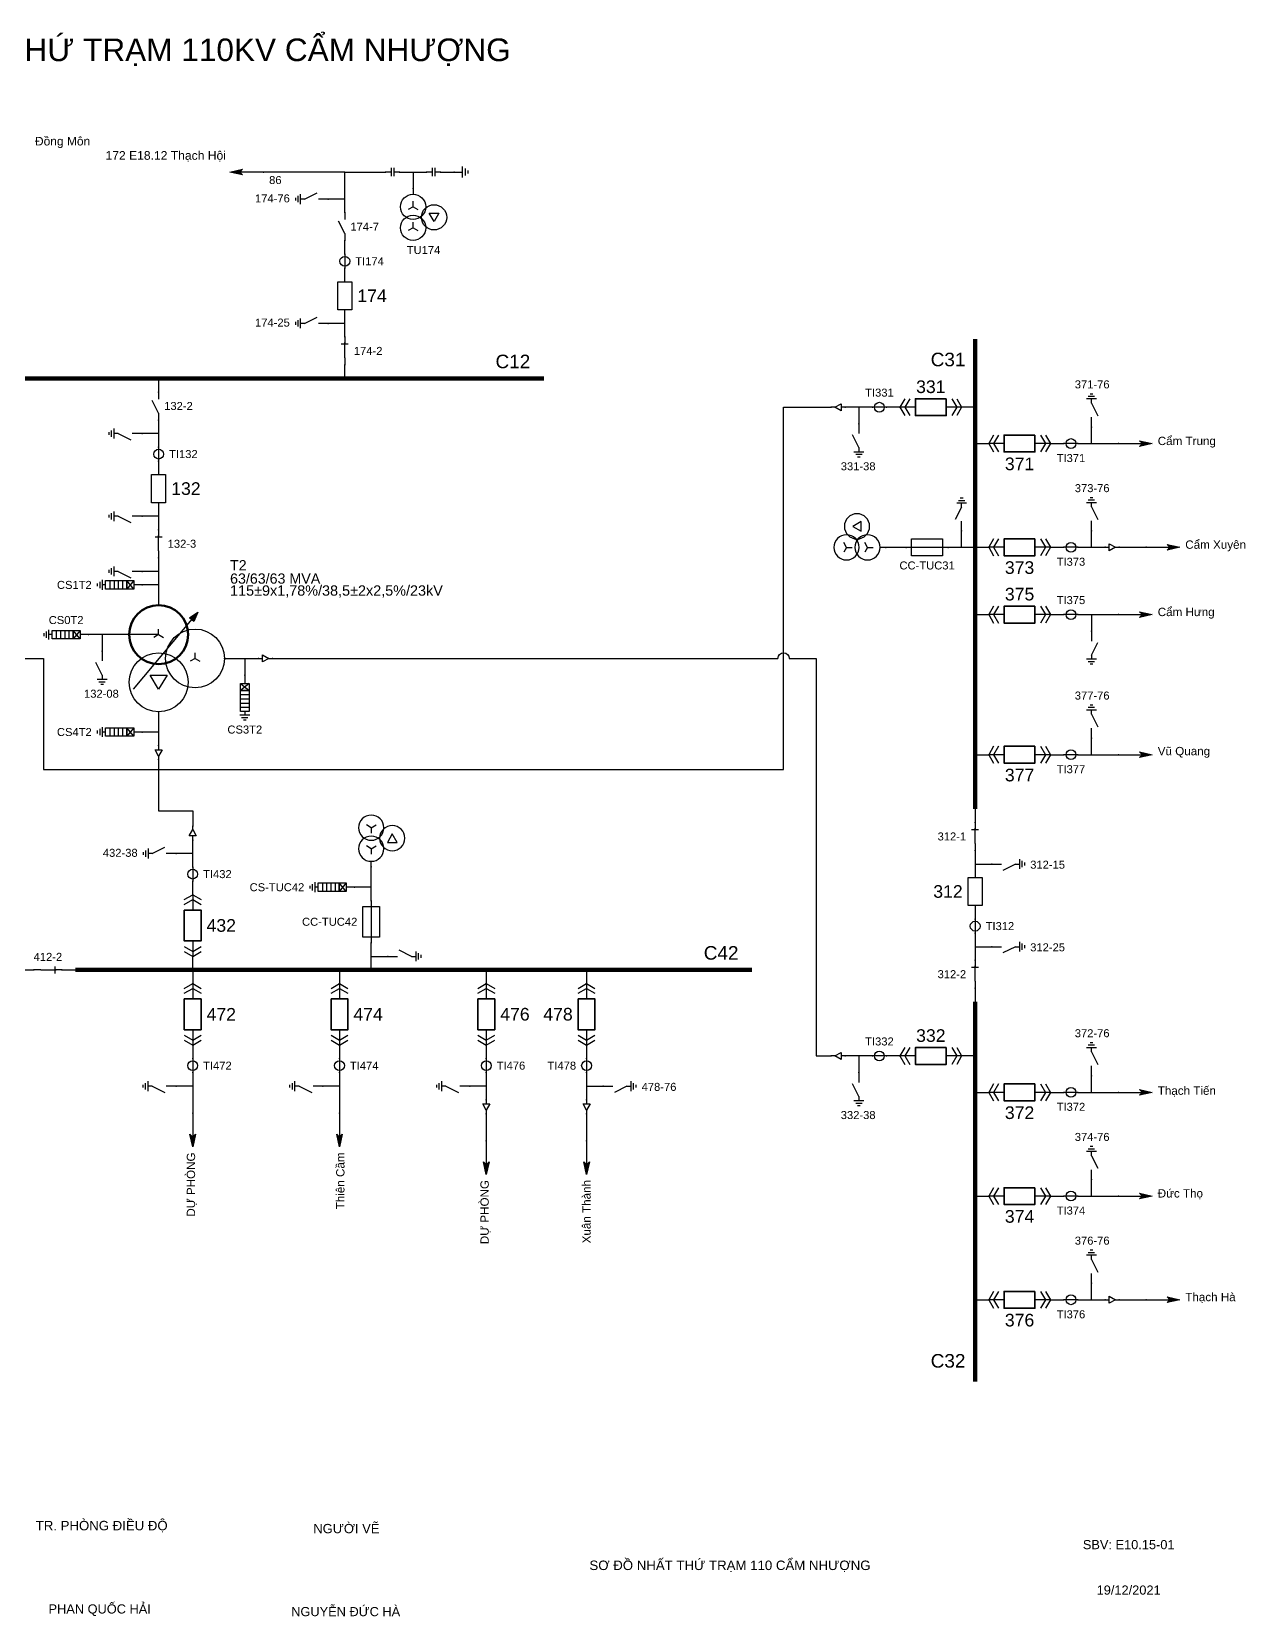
# Model space of a CAD drawing. Header units: millimetres. Extents: x -387 to 411, y 7 to 290.
# Drawn here: x 194.4 to 410.9, y 7.5 to 290.1 of the extents above; entities that cross this region are included whole.
import ezdxf

# ---------------------------------------------------------------- set-up
doc = ezdxf.new("R2010")
doc.units = ezdxf.units.MM
for name, color, linetype, lineweight in [('BUSBAR_110KV', 1, 'Continuous', 50), ('BUSBAR_22KV', 5, 'Continuous', 50), ('BUSBAR_35KV', 30, 'Continuous', 50), ('GROUND', 3, 'Continuous', 25), ('HV_110KV', 1, 'Continuous', 25), ('MV_22KV', 5, 'Continuous', 25), ('MV_35KV', 30, 'Continuous', 25)]:
    doc.layers.add(name, color=color, linetype=linetype, lineweight=lineweight)
doc.layers.add('SYM_PORTS', color=8, linetype='Continuous', plot=False)
doc.layers.add('TEXT', color=7, linetype='Continuous')
doc.styles.add('SLD_TEXT', font='arial.ttf')

# ---------------------------------------------------------------- blocks, each defined once
blk = doc.blocks.new('SYM_DISCONNECTOR_CLOSED')
at = {"lineweight": 25}
for points in [[(-0.625, 1.25), (0.625, 1.25)], [(0, 2.5), (0, 1.25)], [(0, -1.25), (0, 1.5)], [(0, -1.25), (0, -2.5)]]:
    blk.add_lwpolyline(points, dxfattribs=at)
at = {"layer": 'SYM_PORTS'}
for p in [(0, 2.5), (0, -2.5)]:
    blk.add_point(p, dxfattribs=at)
blk.add_attdef('DEVICE_CODE', (1.625, -0.5), '', height=2)
blk = doc.blocks.new('SYM_EARTHING_SWITCH_OPEN')
at = {"lineweight": 25}
for points in [[(0, 3), (0, 1.25)], [(0, -1.25), (-1.125, 1)], [(-0.875, -2), (0.875, -2)], [(-0.5625, -2.4375), (0.5625, -2.4375)], [(0, -1.25), (0, -2)], [(-0.25, -2.875), (0.25, -2.875)]]:
    blk.add_lwpolyline(points, dxfattribs=at)
at = {"layer": 'SYM_PORTS'}
blk.add_point((0, 3), dxfattribs=at)
blk.add_attdef('DEVICE_CODE', (1.875, 0), '', height=2)
blk = doc.blocks.new('SYM_CIRCUIT_BREAKER')
at = {"lineweight": 25}
blk.add_lwpolyline([(-1.25, 2.5), (1.25, 2.5), (1.25, -2.5), (-1.25, -2.5)], close=True, dxfattribs=at)
at = {"layer": 'SYM_PORTS'}
for p in [(0, 2.5), (0, -2.5)]:
    blk.add_point(p, dxfattribs=at)
blk.add_attdef('DEVICE_CODE', (2.25, -0.5), '', height=2)
at = {"flags": 1}
blk.add_attdef('RATING', (2.25, -3.5), '', height=2, dxfattribs=at)
blk = doc.blocks.new('SYM_CURRENT_TRANSFORMER')
at = {"lineweight": 25}
blk.add_lwpolyline([(0, 1.25), (0, -1.25)], dxfattribs=at)
blk.add_circle((0, 0), 0.875, dxfattribs=at)
at = {"layer": 'SYM_PORTS'}
for p in [(0, 1.25), (0, -1.25)]:
    blk.add_point(p, dxfattribs=at)
blk.add_attdef('DEVICE_CODE', (1.875, -1.75), '', height=2)
at = {"flags": 1}
blk.add_attdef('RATIO', (1.875, -4.75), '', height=2, dxfattribs=at)
blk = doc.blocks.new('SYM_DISCONNECTOR_OPEN')
at = {"lineweight": 25}
for points in [[(0, -1.25), (-1.125, 1)], [(0, 2.5), (0, 1.25)], [(0, -1.25), (0, -2.5)]]:
    blk.add_lwpolyline(points, dxfattribs=at)
at = {"layer": 'SYM_PORTS'}
for p in [(0, 2.5), (0, -2.5)]:
    blk.add_point(p, dxfattribs=at)
blk.add_attdef('DEVICE_CODE', (1, -0.5), '', height=2)
blk = doc.blocks.new('SYM_COUPLING_CAPACITOR')
at = {"lineweight": 25}
for points in [[(-0.75, 0.25), (0.75, 0.25)], [(0, 1.25), (0, 0.25)], [(-0.75, -0.25), (0.75, -0.25)], [(0, -0.25), (0, -1.25)]]:
    blk.add_lwpolyline(points, dxfattribs=at)
at = {"layer": 'SYM_PORTS'}
for p in [(0, 1.25), (0, -1.25)]:
    blk.add_point(p, dxfattribs=at)
blk.add_attdef('DEVICE_CODE', (1.75, -1.75), '', height=2)
blk = doc.blocks.new('SYM_VOLTAGE_TRANSFORMER')
at = {"lineweight": 25}
for points in [[(0, 4.625), (0, 3.625)], [(0, 1.375), (-0.8625, 0.875)], [(0, 1.375), (0, 2.375)], [(0, 1.375), (0.8625, 0.875)], [(0, -2.375), (-0.8625, -2.875)], [(0, -2.375), (0, -1.375)], [(0, -2.375), (0.8625, -2.875)]]:
    blk.add_lwpolyline(points, dxfattribs=at)
blk.add_lwpolyline([(2.875, 0.25), (4.625, 0.25), (3.75, -1.25)], close=True, dxfattribs=at)
for centre in [(0, 1.375), (3.75, -0.5), (0, -2.375)]:
    blk.add_circle(centre, 2.25, dxfattribs=at)
at = {"layer": 'SYM_PORTS'}
blk.add_point((0, 4.625), dxfattribs=at)
blk.add_attdef('DEVICE_CODE', (7, 1.625), '', height=2)
at = {"flags": 1}
blk.add_attdef('RATIO', (7, -1.375), '', height=2, dxfattribs=at)
blk = doc.blocks.new('SYM_GROUND_SYMBOL')
at = {"lineweight": 25}
for points in [[(0, 1.25), (0, -0.25)], [(-1, -0.25), (1, -0.25)], [(-0.625, -0.75), (0.625, -0.75)], [(-0.25, -1.25), (0.25, -1.25)]]:
    blk.add_lwpolyline(points, dxfattribs=at)
at = {"layer": 'SYM_PORTS'}
blk.add_point((0, 1.25), dxfattribs=at)
blk = doc.blocks.new('SYM_LINE_FEEDER_ARROW')
blk.add_hatch(color=7).paths.add_polyline_path([(0, -3), (-0.5, -0.75), (0, -1.25), (0.5, -0.75)])
at = {"lineweight": 25}
blk.add_lwpolyline([(0, 3), (0, -1.25)], dxfattribs=at)
blk.add_lwpolyline([(0, -3), (-0.5, -0.75), (0, -1.25), (0.5, -0.75)], close=True, dxfattribs=at)
at = {"layer": 'SYM_PORTS'}
blk.add_point((0, 3), dxfattribs=at)
blk.add_attdef('LINE_NAME', (1.5, 0), '', height=2)
blk = doc.blocks.new('SYM_SURGE_ARRESTER')
at = {"lineweight": 25}
for points in [[(0, 4), (0, 2.5)], [(-0.75, 2.5), (0.75, 1.25)], [(0.75, 2.5), (-0.75, 1.25)], [(-0.75, 0.5), (0.75, 0.5)], [(-0.75, -0.25), (0.75, -0.25)], [(-0.75, -1), (0.75, -1)], [(-0.75, -1.75), (0.75, -1.75)], [(0, -2.5), (0, -3.125)], [(-0.875, -3.125), (0.875, -3.125)], [(-0.5625, -3.5625), (0.5625, -3.5625)], [(-0.25, -4), (0.25, -4)]]:
    blk.add_lwpolyline(points, dxfattribs=at)
for points in [[(-0.75, 2.5), (0.75, 2.5), (0.75, 1.25), (-0.75, 1.25)], [(-0.75, 1.25), (0.75, 1.25), (0.75, -2.5), (-0.75, -2.5)]]:
    blk.add_lwpolyline(points, close=True, dxfattribs=at)
at = {"layer": 'SYM_PORTS'}
blk.add_point((0, 4), dxfattribs=at)
blk.add_attdef('DEVICE_CODE', (1.875, 1), '', height=2)
blk = doc.blocks.new('SYM_TRANSFORMER_3W')
blk.add_hatch(color=7).paths.add_polyline_path([(3.75, 8.25), (3.0125, 6.575), (2.2375, 7.225)])
at = {"lineweight": 25}
for points in [[(-7.75, -5.5), (3.0125, 7.35)], [(-3.25, 4.25), (-8.5, 4.25)], [(-3.25, 4.25), (-4.1125, 3.75)], [(-3.25, 4.25), (-3.25, 5.25)], [(-3.25, 4.25), (-2.3875, 3.75)], [(3.25, 0), (2.3875, -0.5)], [(3.25, 0), (3.25, 1)], [(3.25, 0), (4.1125, -0.5)]]:
    blk.add_lwpolyline(points, dxfattribs=at)
for points in [[(3.75, 8.25), (3.0125, 6.575), (2.2375, 7.225)], [(-4.75, -3), (-1.75, -3), (-3.25, -5.5)]]:
    blk.add_lwpolyline(points, close=True, dxfattribs=at)
at = {"lineweight": 50}
blk.add_circle((-3.25, 4.25), 5.25, dxfattribs=at)
at = {"lineweight": 25}
for centre in [(3.25, 0), (-3.25, -4.25)]:
    blk.add_circle(centre, 5.25, dxfattribs=at)
at = {"layer": 'SYM_PORTS'}
for p in [(-3.25, 9.5), (-8.5, 4.25), (8.5, 0), (-3.25, -9.5)]:
    blk.add_point(p, dxfattribs=at)
blk.add_attdef('DEVICE_CODE', (9.5, 6.5), '', height=2)
at = {"flags": 1}
for tag, p in [('POWER', (9.5, 3.5)), ('VOLTAGE_RATIO', (9.5, 0.5))]:
    blk.add_attdef(tag, p, '', height=2, dxfattribs=at)
blk = doc.blocks.new('SYM_CABLE_TERMINATION')
at = {"lineweight": 25}
blk.add_lwpolyline([(-0.625, 0.5), (0.625, 0.5), (0, -0.625)], close=True, dxfattribs=at)
for points in [[(0, 1.25), (0, 0.5)], [(0, -0.625), (0, -1.25)]]:
    blk.add_lwpolyline(points, dxfattribs=at)
at = {"layer": 'SYM_PORTS'}
for p in [(0, 1.25), (0, -1.25)]:
    blk.add_point(p, dxfattribs=at)
blk = doc.blocks.new('SYM_DRAWOUT_BREAKER')
at = {"lineweight": 25}
for points in [[(-1.5, 4.625), (0, 5.5), (1.5, 4.625)], [(-1.5, 3.75), (0, 4.625), (1.5, 3.75)], [(0, 5.5), (0, 2.75)], [(0, -2.75), (0, -5.5)], [(-1.5, -3.75), (0, -4.625), (1.5, -3.75)], [(-1.5, -4.625), (0, -5.5), (1.5, -4.625)]]:
    blk.add_lwpolyline(points, dxfattribs=at)
at = {"lineweight": 35}
blk.add_lwpolyline([(-1.5, 2.75), (1.5, 2.75), (1.5, -2.75), (-1.5, -2.75)], close=True, dxfattribs=at)
at = {"layer": 'SYM_PORTS'}
for p in [(0, 5.5), (0, -5.5)]:
    blk.add_point(p, dxfattribs=at)
blk.add_attdef('DEVICE_CODE', (2.5, 2.5), '', height=2)
at = {"flags": 1}
blk.add_attdef('RATING', (2.5, -0.5), '', height=2, dxfattribs=at)
blk = doc.blocks.new('SYM_FUSE_DISCONNECTOR')
at = {"lineweight": 25}
blk.add_lwpolyline([(0, 3.75), (0, -3.75)], dxfattribs=at)
blk.add_lwpolyline([(-1.5, 2.75), (1.5, 2.75), (1.5, -2.75), (-1.5, -2.75)], close=True, dxfattribs=at)
at = {"layer": 'SYM_PORTS'}
for p in [(0, 3.75), (0, -3.75)]:
    blk.add_point(p, dxfattribs=at)
blk.add_attdef('DEVICE_CODE', (2.5, 0.75), '', height=2)
at = {"flags": 1}
blk.add_attdef('RATING', (2.5, -2.25), '', height=2, dxfattribs=at)

msp = doc.modelspace()

# ---------------------------------------------------------------- linework, layer by layer
at = {"layer": 'BUSBAR_110KV', "const_width": 0.762}
msp.add_lwpolyline([(161.14, 228.27), (285.75, 228.27)], dxfattribs=at)
at = {"layer": 'BUSBAR_22KV', "const_width": 0.762}
msp.add_lwpolyline([(202.21, 122.77), (322.9, 122.77)], dxfattribs=at)
at = {"layer": 'BUSBAR_35KV', "const_width": 0.762}
for points in [[(362.68, 235.31), (362.68, 151.48)], [(362.68, 117.08), (362.68, 49.31)]]:
    msp.add_lwpolyline(points, dxfattribs=at)
at = {"layer": 'GROUND'}
msp.add_lwpolyline([(267.33, 265.09), (269.75, 265.09)], dxfattribs=at)
at = {"layer": 'HV_110KV'}
for points in [[(250.25, 265.09), (235.76, 265.09)], [(250.25, 260.26), (250.25, 265.09)], [(250.25, 265.09), (257.5, 265.09)], [(260, 265.09), (262.42, 265.09)], [(262.42, 265.09), (262.42, 262.14)], [(262.42, 265.09), (264.83, 265.09)], [(250.25, 260.26), (247.3, 260.26)], [(250.25, 257.85), (250.25, 260.26)], [(250.25, 250.43), (250.25, 252.85)], [(250.25, 245.52), (250.25, 247.93)], [(250.25, 238.1), (250.25, 240.52)], [(250.25, 238.1), (247.3, 238.1)], [(250.25, 235.68), (250.25, 238.1)], [(250.25, 228.27), (250.25, 230.68)], [(217.04, 228.27), (217.04, 225.85)], [(217.04, 220.85), (217.04, 218.44)], [(217.04, 218.44), (214.09, 218.44)], [(217.04, 218.44), (217.04, 216.02)], [(217.04, 213.52), (217.04, 211.11)], [(217.04, 203.69), (214.09, 203.69)], [(217.04, 206.11), (217.04, 203.69)], [(217.04, 203.69), (217.04, 201.28)], [(217.04, 196.28), (217.04, 193.86)], [(217.04, 193.86), (214.09, 193.86)], [(217.04, 193.86), (217.04, 191.45)], [(217.04, 191.45), (214.09, 191.45)], [(217.04, 191.45), (217.04, 187.82)], [(206.96, 182.57), (204.54, 182.57)], [(211.79, 182.57), (206.96, 182.57)], [(206.96, 182.57), (206.96, 179.62)]]:
    msp.add_lwpolyline(points, dxfattribs=at)
at = {"layer": 'MV_22KV'}
for points in [[(217.04, 168.82), (217.04, 165.2)], [(217.04, 165.2), (214.09, 165.2)], [(217.04, 165.2), (217.04, 162.78)], [(217.04, 160.28), (217.04, 157.58), (217.04, 151.13), (223.11, 151.13), (223.11, 148.43)], [(223.11, 143.52), (223.11, 145.93)], [(223.11, 143.52), (220.15, 143.52)], [(223.11, 141.1), (223.11, 143.52)], [(223.11, 136.18), (223.11, 138.6)], [(254.96, 137.52), (254.96, 141.14)], [(254.96, 137.52), (252, 137.52)], [(254.96, 135.1), (254.96, 137.52)], [(254.96, 125.18), (254.96, 127.6)], [(223.11, 122.77), (223.11, 125.18)], [(254.96, 122.77), (254.96, 125.18)], [(254.96, 125.18), (257.92, 125.18)], [(192.38, 122.77), (194.79, 122.77)], [(199.79, 122.77), (202.21, 122.77)], [(223.11, 122.77), (223.11, 120.35)], [(249.3, 122.77), (249.3, 120.35)], [(275.48, 122.77), (275.48, 120.35)], [(293.37, 122.77), (293.37, 120.35)], [(223.11, 109.35), (223.11, 106.94)], [(249.3, 109.35), (249.3, 106.94)], [(275.48, 109.35), (275.48, 106.94)], [(293.37, 109.35), (293.37, 106.94)], [(223.11, 102.02), (220.15, 102.02)], [(223.11, 104.44), (223.11, 102.02)], [(223.11, 102.02), (223.11, 97.19)], [(249.3, 102.02), (246.34, 102.02)], [(249.3, 104.44), (249.3, 102.02)], [(249.3, 102.02), (249.3, 97.19)], [(275.48, 102.02), (272.53, 102.02)], [(275.48, 104.44), (275.48, 102.02)], [(275.48, 102.02), (275.48, 99.61)], [(293.37, 104.44), (293.37, 102.02)], [(293.37, 102.02), (296.33, 102.02)], [(293.37, 102.02), (293.37, 99.61)], [(275.48, 97.11), (275.48, 92.28)], [(293.37, 97.11), (293.37, 92.28)]]:
    msp.add_lwpolyline(points, dxfattribs=at)
at = {"layer": 'MV_35KV'}
for points in [[(81.32, 178.32), (84.02, 178.32), (196.5, 178.32), (196.5, 158.54), (328.5, 158.54), (328.5, 223.14), (334.32, 223.14), (337.02, 223.14)], [(341.94, 223.14), (339.52, 223.14)], [(344.35, 223.14), (341.94, 223.14)], [(341.94, 223.14), (341.94, 220.19)], [(349.27, 223.14), (346.85, 223.14)], [(362.68, 223.14), (360.27, 223.14)], [(383.43, 216.66), (383.43, 219.61)], [(362.68, 216.66), (365.1, 216.66)], [(376.1, 216.66), (378.52, 216.66)], [(381.02, 216.66), (383.43, 216.66)], [(383.43, 216.66), (388.26, 216.66)], [(360.27, 198.14), (360.27, 201.09)], [(383.43, 198.15), (383.43, 201.11)], [(350.35, 198.14), (346.73, 198.14)], [(360.27, 198.14), (357.85, 198.14)], [(362.68, 198.14), (360.27, 198.14)], [(362.68, 198.15), (365.1, 198.15)], [(376.1, 198.15), (378.52, 198.15)], [(381.02, 198.15), (383.43, 198.15)], [(383.43, 198.15), (385.85, 198.15)], [(388.35, 198.15), (393.18, 198.15)], [(362.68, 186.14), (365.1, 186.14)], [(376.1, 186.14), (378.52, 186.14)], [(381.02, 186.14), (383.43, 186.14)], [(383.43, 186.14), (383.43, 183.18)], [(383.43, 186.14), (388.26, 186.14)], [(228.79, 178.32), (232.41, 178.32)], [(232.41, 178.32), (232.41, 175.37)], [(232.41, 178.32), (234.83, 178.32)], [(383.43, 161.15), (383.43, 164.11)], [(362.68, 161.15), (365.1, 161.15)], [(376.1, 161.15), (378.52, 161.15)], [(381.02, 161.15), (383.43, 161.15)], [(383.43, 161.15), (388.26, 161.15)], [(362.68, 151.48), (362.68, 149.07)], [(362.68, 144.07), (362.68, 141.65)], [(362.68, 141.65), (365.64, 141.65)], [(362.68, 141.65), (362.68, 139.24)], [(362.68, 134.24), (362.68, 131.82)], [(362.68, 129.32), (362.68, 126.91)], [(362.68, 126.91), (365.64, 126.91)], [(362.68, 126.91), (362.68, 124.49)], [(362.68, 119.49), (362.68, 117.08)], [(341.94, 107.41), (339.52, 107.41)], [(344.35, 107.41), (341.94, 107.41)], [(341.94, 107.41), (341.94, 104.45)], [(349.27, 107.41), (346.85, 107.41)], [(362.68, 107.41), (360.27, 107.41)], [(383.43, 100.92), (383.43, 103.88)], [(362.68, 100.92), (365.1, 100.92)], [(376.1, 100.92), (378.52, 100.92)], [(381.02, 100.92), (383.43, 100.92)], [(383.43, 100.92), (388.26, 100.92)], [(383.43, 82.42), (383.43, 85.38)], [(362.68, 82.42), (365.1, 82.42)], [(376.1, 82.42), (378.52, 82.42)], [(381.02, 82.42), (383.43, 82.42)], [(383.43, 82.42), (388.26, 82.42)], [(383.43, 63.92), (383.43, 66.87)], [(362.68, 63.92), (365.1, 63.92)], [(376.1, 63.92), (378.52, 63.92)], [(381.02, 63.92), (383.43, 63.92)], [(383.43, 63.92), (385.85, 63.92)], [(388.35, 63.92), (393.18, 63.92)]]:
    msp.add_lwpolyline(points, dxfattribs=at)
msp.add_lwpolyline([(237.33, 178.32), (240.03, 178.32), (327.5, 178.32, -1), (329.5, 178.32), (334.32, 178.32), (334.32, 107.41), (337.02, 107.41)], format="xyb", dxfattribs=at)

# ---------------------------------------------------------------- block references
at = {"layer": 'GROUND'}
for name, p, rotation in [('SYM_COUPLING_CAPACITOR', (266.08, 265.09), 270), ('SYM_GROUND_SYMBOL', (271, 265.09), 90)]:
    msp.add_blockref(name, p, dxfattribs=dict(at, rotation=rotation))
at = {"layer": 'HV_110KV', "rotation": 270}
for name, p in [('SYM_COUPLING_CAPACITOR', (258.75, 265.09)), ('SYM_LINE_FEEDER_ARROW', (232.76, 265.09))]:
    msp.add_blockref(name, p, dxfattribs=at)
at = {"layer": 'HV_110KV'}
ref = msp.add_blockref('SYM_EARTHING_SWITCH_OPEN', (244.3, 260.26), dxfattribs=dict(at, rotation=270))
ref.add_attrib('DEVICE_CODE', '174-76', (234.23, 259.68), dxfattribs={"layer": 'TEXT', "height": 1.427, "style": 'SLD_TEXT'})
ref = msp.add_blockref('SYM_VOLTAGE_TRANSFORMER', (262.42, 257.51), dxfattribs=at)
ref.add_attrib('DEVICE_CODE', 'TU174', (261.3, 250.47), dxfattribs={"layer": 'TEXT', "height": 1.427, "style": 'SLD_TEXT'})
ref = msp.add_blockref('SYM_DISCONNECTOR_OPEN', (250.25, 255.35), dxfattribs=at)
ref.add_attrib('DEVICE_CODE', '174-7', (251.24, 254.63), dxfattribs={"layer": 'TEXT', "height": 1.427, "style": 'SLD_TEXT'})
ref = msp.add_blockref('SYM_CURRENT_TRANSFORMER', (250.25, 249.18), dxfattribs=at)
ref.add_attrib('DEVICE_CODE', 'TI174', (252.11, 248.46), dxfattribs={"layer": 'TEXT', "height": 1.427, "style": 'SLD_TEXT'})
ref = msp.add_blockref('SYM_CIRCUIT_BREAKER', (250.25, 243.02), dxfattribs=at)
ref.add_attrib('DEVICE_CODE', '174', (252.49, 241.89), dxfattribs={"layer": 'TEXT', "height": 2.25, "style": 'SLD_TEXT'})
ref = msp.add_blockref('SYM_EARTHING_SWITCH_OPEN', (244.3, 238.1), dxfattribs=dict(at, rotation=270))
ref.add_attrib('DEVICE_CODE', '174-25', (234.23, 237.52), dxfattribs={"layer": 'TEXT', "height": 1.427, "style": 'SLD_TEXT'})
ref = msp.add_blockref('SYM_DISCONNECTOR_CLOSED', (250.25, 233.18), dxfattribs=at)
ref.add_attrib('DEVICE_CODE', '174-2', (251.86, 232.47), dxfattribs={"layer": 'TEXT', "height": 1.427, "style": 'SLD_TEXT'})
ref = msp.add_blockref('SYM_DISCONNECTOR_OPEN', (217.04, 223.35), dxfattribs=at)
ref.add_attrib('DEVICE_CODE', '132-2', (218.03, 222.65), dxfattribs={"layer": 'TEXT', "height": 1.427, "style": 'SLD_TEXT'})
ref = msp.add_blockref('SYM_EARTHING_SWITCH_OPEN', (211.09, 218.44), dxfattribs=dict(at, xscale=-1, rotation=270))
ref.add_attrib('DEVICE_CODE', '132-25', (201.02, 217.61), dxfattribs={"layer": 'TEXT', "extrusion": (0, 0, -1), "height": 1.427, "style": 'SLD_TEXT'})
ref = msp.add_blockref('SYM_CURRENT_TRANSFORMER', (217.04, 214.77), dxfattribs=at)
ref.add_attrib('DEVICE_CODE', 'TI132', (218.9, 214.07), dxfattribs={"layer": 'TEXT', "height": 1.427, "style": 'SLD_TEXT'})
ref = msp.add_blockref('SYM_CIRCUIT_BREAKER', (217.04, 208.61), dxfattribs=at)
ref.add_attrib('DEVICE_CODE', '132', (219.28, 207.5), dxfattribs={"layer": 'TEXT', "height": 2.252, "style": 'SLD_TEXT'})
ref = msp.add_blockref('SYM_EARTHING_SWITCH_OPEN', (211.09, 203.69), dxfattribs=dict(at, xscale=-1, rotation=270))
ref.add_attrib('DEVICE_CODE', '132-35', (201.02, 202.86), dxfattribs={"layer": 'TEXT', "extrusion": (0, 0, -1), "height": 1.427, "style": 'SLD_TEXT'})
ref = msp.add_blockref('SYM_DISCONNECTOR_CLOSED', (217.04, 198.78), dxfattribs=at)
ref.add_attrib('DEVICE_CODE', '132-3', (218.65, 198.07), dxfattribs={"layer": 'TEXT', "height": 1.427, "style": 'SLD_TEXT'})
ref = msp.add_blockref('SYM_TRANSFORMER_3W', (220.29, 178.32), dxfattribs=at)
ref.add_attrib('DEVICE_CODE', 'T2', (229.78, 194.05), dxfattribs={"layer": 'TEXT', "height": 1.81, "style": 'SLD_TEXT'})
ref = msp.add_blockref('SYM_EARTHING_SWITCH_OPEN', (211.09, 193.86), dxfattribs=dict(at, xscale=-1, rotation=270))
ref.add_attrib('DEVICE_CODE', '132-38', (201.02, 193.03), dxfattribs={"layer": 'TEXT', "extrusion": (0, 0, -1), "height": 1.427, "style": 'SLD_TEXT'})
ref = msp.add_blockref('SYM_SURGE_ARRESTER', (210.09, 191.45), dxfattribs=dict(at, rotation=270))
ref.add_attrib('DEVICE_CODE', 'CS1T2', (198.9, 190.73), dxfattribs={"layer": 'TEXT', "height": 1.427, "style": 'SLD_TEXT'})
ref = msp.add_blockref('SYM_SURGE_ARRESTER', (200.54, 182.57), dxfattribs=dict(at, rotation=270))
ref.add_attrib('DEVICE_CODE', 'CS0T2', (197.44, 184.46), dxfattribs={"layer": 'TEXT', "height": 1.427, "style": 'SLD_TEXT'})
ref = msp.add_blockref('SYM_EARTHING_SWITCH_OPEN', (206.96, 176.62), dxfattribs=at)
ref.add_attrib('DEVICE_CODE', '132-08', (203.73, 171.32), dxfattribs={"layer": 'TEXT', "height": 1.427, "style": 'SLD_TEXT'})
at = {"layer": 'MV_22KV'}
ref = msp.add_blockref('SYM_SURGE_ARRESTER', (210.09, 165.2), dxfattribs=dict(at, rotation=270))
ref.add_attrib('DEVICE_CODE', 'CS4T2', (198.9, 164.49), dxfattribs={"layer": 'TEXT', "height": 1.427, "style": 'SLD_TEXT'})
for name, p in [('SYM_CABLE_TERMINATION', (217.04, 161.53)), ('SYM_CABLE_TERMINATION', (275.48, 98.36)), ('SYM_CABLE_TERMINATION', (293.37, 98.36)), ('SYM_LINE_FEEDER_ARROW', (223.11, 94.19)), ('SYM_LINE_FEEDER_ARROW', (249.3, 94.19)), ('SYM_LINE_FEEDER_ARROW', (275.48, 89.28)), ('SYM_LINE_FEEDER_ARROW', (293.37, 89.28))]:
    msp.add_blockref(name, p, dxfattribs=at)
ref = msp.add_blockref('SYM_VOLTAGE_TRANSFORMER', (254.96, 145.76), dxfattribs=dict(at, xscale=-1, rotation=180))
ref.add_attrib('DEVICE_CODE', 'TUC42', (253.68, 151.4), dxfattribs={"layer": 'TEXT', "extrusion": (0, 0, -1), "height": 1.427, "style": 'SLD_TEXT'})
at = {"layer": 'MV_22KV', "rotation": 180}
msp.add_blockref('SYM_CABLE_TERMINATION', (223.11, 147.18), dxfattribs=at)
at = {"layer": 'MV_22KV'}
ref = msp.add_blockref('SYM_EARTHING_SWITCH_OPEN', (217.15, 143.52), dxfattribs=dict(at, rotation=270))
ref.add_attrib('DEVICE_CODE', '432-38', (207.09, 142.94), dxfattribs={"layer": 'TEXT', "height": 1.427, "style": 'SLD_TEXT'})
ref = msp.add_blockref('SYM_CURRENT_TRANSFORMER', (223.11, 139.85), dxfattribs=at)
ref.add_attrib('DEVICE_CODE', 'TI432', (224.97, 139.14), dxfattribs={"layer": 'TEXT', "height": 1.427, "style": 'SLD_TEXT'})
ref = msp.add_blockref('SYM_DRAWOUT_BREAKER', (223.11, 130.68), dxfattribs=at)
ref.add_attrib('DEVICE_CODE', '432', (225.59, 129.57), dxfattribs={"layer": 'TEXT', "height": 2.252, "style": 'SLD_TEXT'})
ref = msp.add_blockref('SYM_SURGE_ARRESTER', (248, 137.52), dxfattribs=dict(at, rotation=270))
ref.add_attrib('DEVICE_CODE', 'CS-TUC42', (233.27, 136.8), dxfattribs={"layer": 'TEXT', "height": 1.427, "style": 'SLD_TEXT'})
ref = msp.add_blockref('SYM_FUSE_DISCONNECTOR', (254.96, 131.35), dxfattribs=at)
ref.add_attrib('DEVICE_CODE', 'CC-TUC42', (242.62, 130.64), dxfattribs={"layer": 'TEXT', "height": 1.427, "style": 'SLD_TEXT'})
at = {"layer": 'MV_22KV', "xscale": -1}
for p, rotation in [((260.92, 125.18), 90), ((269.53, 102.02), 270)]:
    msp.add_blockref('SYM_EARTHING_SWITCH_OPEN', p, dxfattribs=dict(at, rotation=rotation))
at = {"layer": 'MV_22KV'}
ref = msp.add_blockref('SYM_DISCONNECTOR_CLOSED', (197.29, 122.77), dxfattribs=dict(at, rotation=270))
ref.add_attrib('DEVICE_CODE', '412-2', (194.74, 124.38), dxfattribs={"layer": 'TEXT', "height": 1.427, "style": 'SLD_TEXT'})
ref = msp.add_blockref('SYM_DRAWOUT_BREAKER', (223.11, 114.85), dxfattribs=at)
ref.add_attrib('DEVICE_CODE', '472', (225.59, 113.72), dxfattribs={"layer": 'TEXT', "height": 2.25, "style": 'SLD_TEXT'})
ref = msp.add_blockref('SYM_DRAWOUT_BREAKER', (249.3, 114.85), dxfattribs=at)
ref.add_attrib('DEVICE_CODE', '474', (251.78, 113.73), dxfattribs={"layer": 'TEXT', "height": 2.253, "style": 'SLD_TEXT'})
ref = msp.add_blockref('SYM_DRAWOUT_BREAKER', (275.48, 114.85), dxfattribs=at)
ref.add_attrib('DEVICE_CODE', '476', (277.97, 113.74), dxfattribs={"layer": 'TEXT', "height": 2.252, "style": 'SLD_TEXT'})
ref = msp.add_blockref('SYM_DRAWOUT_BREAKER', (293.37, 114.85), dxfattribs=at)
ref.add_attrib('DEVICE_CODE', '478', (285.65, 113.74), dxfattribs={"layer": 'TEXT', "height": 2.252, "style": 'SLD_TEXT'})
ref = msp.add_blockref('SYM_CURRENT_TRANSFORMER', (223.11, 105.69), dxfattribs=at)
ref.add_attrib('DEVICE_CODE', 'TI472', (224.97, 104.97), dxfattribs={"layer": 'TEXT', "height": 1.427, "style": 'SLD_TEXT'})
ref = msp.add_blockref('SYM_CURRENT_TRANSFORMER', (249.3, 105.69), dxfattribs=at)
ref.add_attrib('DEVICE_CODE', 'TI474', (251.16, 104.97), dxfattribs={"layer": 'TEXT', "height": 1.427, "style": 'SLD_TEXT'})
ref = msp.add_blockref('SYM_CURRENT_TRANSFORMER', (275.48, 105.69), dxfattribs=at)
ref.add_attrib('DEVICE_CODE', 'TI476', (277.34, 104.98), dxfattribs={"layer": 'TEXT', "height": 1.427, "style": 'SLD_TEXT'})
ref = msp.add_blockref('SYM_CURRENT_TRANSFORMER', (293.37, 105.69), dxfattribs=at)
ref.add_attrib('DEVICE_CODE', 'TI478', (286.41, 104.98), dxfattribs={"layer": 'TEXT', "height": 1.427, "style": 'SLD_TEXT'})
ref = msp.add_blockref('SYM_EARTHING_SWITCH_OPEN', (243.34, 102.02), dxfattribs=dict(at, xscale=-1, rotation=270))
ref.add_attrib('DEVICE_CODE', '474-76', (233.27, 101.19), dxfattribs={"layer": 'TEXT', "extrusion": (0, 0, -1), "height": 1.427, "style": 'SLD_TEXT'})
ref = msp.add_blockref('SYM_EARTHING_SWITCH_OPEN', (217.15, 102.02), dxfattribs=dict(at, xscale=-1, rotation=270))
ref.add_attrib('DEVICE_CODE', '472-76', (207.09, 101.19), dxfattribs={"layer": 'TEXT', "extrusion": (0, 0, -1), "height": 1.427, "style": 'SLD_TEXT'})
ref = msp.add_blockref('SYM_EARTHING_SWITCH_OPEN', (299.33, 102.02), dxfattribs=dict(at, rotation=90))
ref.add_attrib('DEVICE_CODE', '478-76', (303.19, 101.19), dxfattribs={"layer": 'TEXT', "height": 1.427, "style": 'SLD_TEXT'})
at = {"layer": 'MV_35KV'}
ref = msp.add_blockref('SYM_CURRENT_TRANSFORMER', (345.6, 223.14), dxfattribs=dict(at, rotation=270))
ref.add_attrib('DEVICE_CODE', 'TI331', (343.06, 225.03), dxfattribs={"layer": 'TEXT', "height": 1.427, "style": 'SLD_TEXT'})
ref = msp.add_blockref('SYM_DRAWOUT_BREAKER', (354.77, 223.14), dxfattribs=dict(at, rotation=270))
ref.add_attrib('DEVICE_CODE', '331', (352.15, 225.67), dxfattribs={"layer": 'TEXT', "height": 2.252, "style": 'SLD_TEXT'})
ref = msp.add_blockref('SYM_EARTHING_SWITCH_OPEN', (383.43, 222.61), dxfattribs=dict(at, rotation=180))
ref.add_attrib('DEVICE_CODE', '371-76', (380.45, 226.5), dxfattribs={"layer": 'TEXT', "height": 1.427, "style": 'SLD_TEXT'})
for name, p, rotation in [('SYM_CABLE_TERMINATION', (338.27, 223.14), 270), ('SYM_LINE_FEEDER_ARROW', (391.26, 216.66), 90), ('SYM_CABLE_TERMINATION', (387.1, 198.15), 90), ('SYM_LINE_FEEDER_ARROW', (396.18, 198.15), 90), ('SYM_LINE_FEEDER_ARROW', (391.26, 186.14), 90), ('SYM_CABLE_TERMINATION', (236.08, 178.32), 90), ('SYM_LINE_FEEDER_ARROW', (391.26, 161.15), 90), ('SYM_CABLE_TERMINATION', (338.27, 107.41), 270), ('SYM_LINE_FEEDER_ARROW', (391.26, 100.92), 90), ('SYM_LINE_FEEDER_ARROW', (391.26, 82.42), 90), ('SYM_CABLE_TERMINATION', (387.1, 63.92), 90), ('SYM_LINE_FEEDER_ARROW', (396.18, 63.92), 90)]:
    msp.add_blockref(name, p, dxfattribs=dict(at, rotation=rotation))
ref = msp.add_blockref('SYM_EARTHING_SWITCH_OPEN', (341.94, 217.19), dxfattribs=at)
ref.add_attrib('DEVICE_CODE', '331-38', (338.71, 211.89), dxfattribs={"layer": 'TEXT', "height": 1.427, "style": 'SLD_TEXT'})
ref = msp.add_blockref('SYM_DRAWOUT_BREAKER', (370.6, 216.66), dxfattribs=dict(at, rotation=270))
ref.add_attrib('DEVICE_CODE', '371', (367.98, 211.91), dxfattribs={"layer": 'TEXT', "height": 2.252, "style": 'SLD_TEXT'})
ref = msp.add_blockref('SYM_CURRENT_TRANSFORMER', (379.77, 216.66), dxfattribs=dict(at, rotation=270))
ref.add_attrib('DEVICE_CODE', 'TI371', (377.22, 213.36), dxfattribs={"layer": 'TEXT', "height": 1.427, "style": 'SLD_TEXT'})
at = {"layer": 'MV_35KV', "xscale": -1}
for name, p, rotation in [('SYM_EARTHING_SWITCH_OPEN', (360.27, 204.09), 180), ('SYM_VOLTAGE_TRANSFORMER', (342.11, 198.14), 270)]:
    msp.add_blockref(name, p, dxfattribs=dict(at, rotation=rotation))
at = {"layer": 'MV_35KV'}
ref = msp.add_blockref('SYM_EARTHING_SWITCH_OPEN', (383.43, 204.11), dxfattribs=dict(at, rotation=180))
ref.add_attrib('DEVICE_CODE', '373-76', (380.45, 207.99), dxfattribs={"layer": 'TEXT', "height": 1.427, "style": 'SLD_TEXT'})
ref = msp.add_blockref('SYM_FUSE_DISCONNECTOR', (354.1, 198.14), dxfattribs=dict(at, rotation=270))
ref.add_attrib('DEVICE_CODE', 'CC-TUC31', (349.18, 194.2), dxfattribs={"layer": 'TEXT', "height": 1.427, "style": 'SLD_TEXT'})
ref = msp.add_blockref('SYM_DRAWOUT_BREAKER', (370.6, 198.15), dxfattribs=dict(at, rotation=270))
ref.add_attrib('DEVICE_CODE', '373', (367.98, 193.41), dxfattribs={"layer": 'TEXT', "height": 2.252, "style": 'SLD_TEXT'})
ref = msp.add_blockref('SYM_CURRENT_TRANSFORMER', (379.77, 198.15), dxfattribs=dict(at, rotation=270))
ref.add_attrib('DEVICE_CODE', 'TI373', (377.22, 194.86), dxfattribs={"layer": 'TEXT', "height": 1.427, "style": 'SLD_TEXT'})
ref = msp.add_blockref('SYM_DRAWOUT_BREAKER', (370.6, 186.14), dxfattribs=dict(at, rotation=270))
ref.add_attrib('DEVICE_CODE', '375', (367.98, 188.67), dxfattribs={"layer": 'TEXT', "height": 2.252, "style": 'SLD_TEXT'})
ref = msp.add_blockref('SYM_CURRENT_TRANSFORMER', (379.77, 186.14), dxfattribs=dict(at, rotation=270))
ref.add_attrib('DEVICE_CODE', 'TI375', (377.22, 188.02), dxfattribs={"layer": 'TEXT', "height": 1.427, "style": 'SLD_TEXT'})
at = {"layer": 'MV_35KV', "xscale": -1}
msp.add_blockref('SYM_EARTHING_SWITCH_OPEN', (383.43, 180.18), dxfattribs=at)
at = {"layer": 'MV_35KV'}
ref = msp.add_blockref('SYM_SURGE_ARRESTER', (232.41, 171.37), dxfattribs=at)
ref.add_attrib('DEVICE_CODE', 'CS3T2', (229.31, 164.93), dxfattribs={"layer": 'TEXT', "height": 1.427, "style": 'SLD_TEXT'})
ref = msp.add_blockref('SYM_EARTHING_SWITCH_OPEN', (383.43, 167.11), dxfattribs=dict(at, rotation=180))
ref.add_attrib('DEVICE_CODE', '377-76', (380.45, 170.99), dxfattribs={"layer": 'TEXT', "height": 1.427, "style": 'SLD_TEXT'})
ref = msp.add_blockref('SYM_DRAWOUT_BREAKER', (370.6, 161.15), dxfattribs=dict(at, rotation=270))
ref.add_attrib('DEVICE_CODE', '377', (367.98, 156.4), dxfattribs={"layer": 'TEXT', "height": 2.252, "style": 'SLD_TEXT'})
ref = msp.add_blockref('SYM_CURRENT_TRANSFORMER', (379.77, 161.15), dxfattribs=dict(at, rotation=270))
ref.add_attrib('DEVICE_CODE', 'TI377', (377.22, 157.86), dxfattribs={"layer": 'TEXT', "height": 1.427, "style": 'SLD_TEXT'})
ref = msp.add_blockref('SYM_DISCONNECTOR_CLOSED', (362.68, 146.57), dxfattribs=at)
ref.add_attrib('DEVICE_CODE', '312-1', (355.98, 145.86), dxfattribs={"layer": 'TEXT', "height": 1.427, "style": 'SLD_TEXT'})
ref = msp.add_blockref('SYM_EARTHING_SWITCH_OPEN', (368.64, 141.65), dxfattribs=dict(at, rotation=90))
ref.add_attrib('DEVICE_CODE', '312-15', (372.5, 140.82), dxfattribs={"layer": 'TEXT', "height": 1.427, "style": 'SLD_TEXT'})
ref = msp.add_blockref('SYM_CIRCUIT_BREAKER', (362.68, 136.74), dxfattribs=at)
ref.add_attrib('DEVICE_CODE', '312', (355.21, 135.63), dxfattribs={"layer": 'TEXT', "height": 2.252, "style": 'SLD_TEXT'})
ref = msp.add_blockref('SYM_CURRENT_TRANSFORMER', (362.68, 130.57), dxfattribs=at)
ref.add_attrib('DEVICE_CODE', 'TI312', (364.55, 129.87), dxfattribs={"layer": 'TEXT', "height": 1.427, "style": 'SLD_TEXT'})
ref = msp.add_blockref('SYM_EARTHING_SWITCH_OPEN', (368.64, 126.91), dxfattribs=dict(at, rotation=90))
ref.add_attrib('DEVICE_CODE', '312-25', (372.5, 126.08), dxfattribs={"layer": 'TEXT', "height": 1.427, "style": 'SLD_TEXT'})
ref = msp.add_blockref('SYM_DISCONNECTOR_CLOSED', (362.68, 121.99), dxfattribs=at)
ref.add_attrib('DEVICE_CODE', '312-2', (355.98, 121.29), dxfattribs={"layer": 'TEXT', "height": 1.427, "style": 'SLD_TEXT'})
ref = msp.add_blockref('SYM_CURRENT_TRANSFORMER', (345.6, 107.41), dxfattribs=dict(at, rotation=270))
ref.add_attrib('DEVICE_CODE', 'TI332', (343.06, 109.29), dxfattribs={"layer": 'TEXT', "height": 1.427, "style": 'SLD_TEXT'})
ref = msp.add_blockref('SYM_DRAWOUT_BREAKER', (354.77, 107.41), dxfattribs=dict(at, rotation=270))
ref.add_attrib('DEVICE_CODE', '332', (352.15, 109.93), dxfattribs={"layer": 'TEXT', "height": 2.252, "style": 'SLD_TEXT'})
ref = msp.add_blockref('SYM_EARTHING_SWITCH_OPEN', (383.43, 106.88), dxfattribs=dict(at, rotation=180))
ref.add_attrib('DEVICE_CODE', '372-76', (380.45, 110.76), dxfattribs={"layer": 'TEXT', "height": 1.427, "style": 'SLD_TEXT'})
ref = msp.add_blockref('SYM_EARTHING_SWITCH_OPEN', (341.94, 101.45), dxfattribs=at)
ref.add_attrib('DEVICE_CODE', '332-38', (338.71, 96.16), dxfattribs={"layer": 'TEXT', "height": 1.427, "style": 'SLD_TEXT'})
ref = msp.add_blockref('SYM_DRAWOUT_BREAKER', (370.6, 100.92), dxfattribs=dict(at, rotation=270))
ref.add_attrib('DEVICE_CODE', '372', (367.98, 96.17), dxfattribs={"layer": 'TEXT', "height": 2.252, "style": 'SLD_TEXT'})
ref = msp.add_blockref('SYM_CURRENT_TRANSFORMER', (379.77, 100.92), dxfattribs=dict(at, rotation=270))
ref.add_attrib('DEVICE_CODE', 'TI372', (377.22, 97.63), dxfattribs={"layer": 'TEXT', "height": 1.427, "style": 'SLD_TEXT'})
ref = msp.add_blockref('SYM_EARTHING_SWITCH_OPEN', (383.43, 88.38), dxfattribs=dict(at, rotation=180))
ref.add_attrib('DEVICE_CODE', '374-76', (380.45, 92.26), dxfattribs={"layer": 'TEXT', "height": 1.427, "style": 'SLD_TEXT'})
ref = msp.add_blockref('SYM_DRAWOUT_BREAKER', (370.6, 82.42), dxfattribs=dict(at, rotation=270))
ref.add_attrib('DEVICE_CODE', '374', (367.98, 77.67), dxfattribs={"layer": 'TEXT', "height": 2.252, "style": 'SLD_TEXT'})
ref = msp.add_blockref('SYM_CURRENT_TRANSFORMER', (379.77, 82.42), dxfattribs=dict(at, rotation=270))
ref.add_attrib('DEVICE_CODE', 'TI374', (377.22, 79.13), dxfattribs={"layer": 'TEXT', "height": 1.427, "style": 'SLD_TEXT'})
ref = msp.add_blockref('SYM_EARTHING_SWITCH_OPEN', (383.43, 69.87), dxfattribs=dict(at, rotation=180))
ref.add_attrib('DEVICE_CODE', '376-76', (380.45, 73.76), dxfattribs={"layer": 'TEXT', "height": 1.427, "style": 'SLD_TEXT'})
ref = msp.add_blockref('SYM_DRAWOUT_BREAKER', (370.6, 63.92), dxfattribs=dict(at, rotation=270))
ref.add_attrib('DEVICE_CODE', '376', (367.98, 59.17), dxfattribs={"layer": 'TEXT', "height": 2.252, "style": 'SLD_TEXT'})
ref = msp.add_blockref('SYM_CURRENT_TRANSFORMER', (379.77, 63.92), dxfattribs=dict(at, rotation=270))
ref.add_attrib('DEVICE_CODE', 'TI376', (377.22, 60.62), dxfattribs={"layer": 'TEXT', "height": 1.427, "style": 'SLD_TEXT'})

# ---------------------------------------------------------------- texts
at = {"layer": 'TEXT', "attachment_point": 7, "style": 'SLD_TEXT'}
for s, insert, char_height in [('SƠ ĐỒ NHẤT THỨ TRẠM 110KV CẨM NHƯỢNG', (152.63, 283.99), 4.0314), ('Đồng Môn', (194.98, 269.37), 1.53), ('172 E18.12 Thạch Hội', (207.56, 266.94), 1.5457), ('86', (236.75, 262.93), 1.427), ('C12', (277.13, 230.06), 2.417), ('C31', (354.75, 230.41), 2.419), ('Cẩm Trung', (395.25, 215.94), 1.485), ('Cẩm Xuyên', (400.16, 197.44), 1.485), ('63/63/63 MVA', (229.78, 191.64), 1.8179), ('115±9x1,78%/38,5±2x2,5%/23kV', (229.78, 189.18), 1.8392), ('Cẩm Hưng', (395.25, 185.43), 1.485), ('Vũ Quang', (395.25, 160.61), 1.485), ('C42', (314.27, 124.56), 2.417), ('Thạch Tiến', (395.25, 100.16), 1.485), ('Đức Thọ', (395.25, 81.84), 1.485), ('Thạch Hà', (400.16, 63.34), 1.485), ('C32', (354.75, 51.79), 2.419), ('TR. PHÒNG ĐIỀU ĐỘ', (195.12, 22.43), 1.6844), ('NGƯỜI VẼ', (244.63, 22.26), 1.656), ('SBV: E10.15-01', (381.89, 19.41), 1.6326), ('SƠ ĐỒ NHẤT THỨ TRẠM 110 CẨM NHƯỢNG', (293.88, 15.34), 1.6886), ('19/12/2021', (384.35, 11.3), 1.633), ('PHAN QUỐC HẢI', (197.4, 7.51), 1.6326), ('NGUYỄN ĐỨC HÀ', (240.69, 7.46), 1.6326)]:
    msp.add_mtext(s, dxfattribs=dict(at, insert=insert, char_height=char_height))
at = {"layer": 'TEXT', "char_height": 1.485, "attachment_point": 7, "rotation": 90, "style": 'SLD_TEXT'}
for s, insert in [('DỰ PHÒNG', (223.87, 78.75)), ('Thiên Cầm', (250.21, 80.06)), ('DỰ PHÒNG', (276.25, 73.84)), ('Xuân Thành', (294.11, 73.99))]:
    msp.add_mtext(s, dxfattribs=dict(at, insert=insert))

doc.saveas('drawing.dxf')
